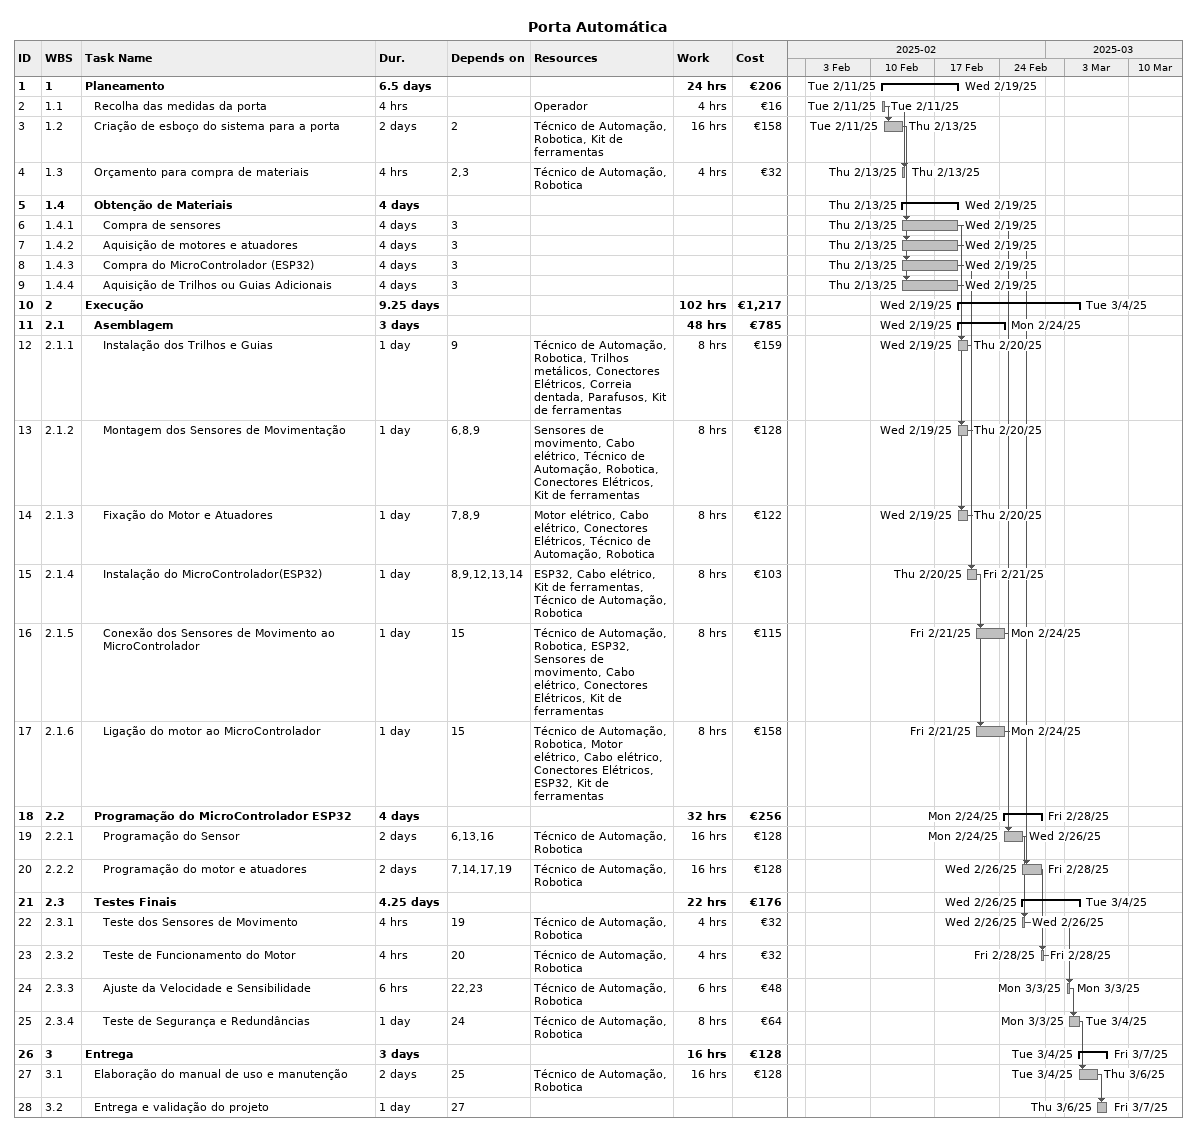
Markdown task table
Porta Automática

| ID | WBS | Task | Duration | Start | Finish | Predecessors | Resources | Work (h) | Cost (€) |
|---|---|---|---|---|---|---|---|---|---|
| 1 | 1 | **Planeamento** | 6.5d | 2025-02-11 | 2025-02-19 |  |  | 24 | 206 |
| 2 | 1.1 | Recolha das medidas da porta | 4h | 2025-02-11 | 2025-02-11 |  | Operador | 4 | 16 |
| 3 | 1.2 | Criação de esboço do sistema para a porta | 2d | 2025-02-11 | 2025-02-13 | 2 | Técnico de Automação, Robotica, Kit de ferramentas | 16 | 158 |
| 4 | 1.3 | Orçamento para compra de materiais | 4h | 2025-02-13 | 2025-02-13 | 2, 3 | Técnico de Automação, Robotica | 4 | 32 |
| 5 | 1.4 | **Obtenção de Materiais** | 4d | 2025-02-13 | 2025-02-19 |  |  |  |  |
| 6 | 1.4.1 | Compra de sensores | 4d | 2025-02-13 | 2025-02-19 | 3 |  |  |  |
| 7 | 1.4.2 | Aquisição de motores e atuadores | 4d | 2025-02-13 | 2025-02-19 | 3 |  |  |  |
| 8 | 1.4.3 | Compra do MicroControlador (ESP32) | 4d | 2025-02-13 | 2025-02-19 | 3 |  |  |  |
| 9 | 1.4.4 | Aquisição de Trilhos ou Guias Adicionais | 4d | 2025-02-13 | 2025-02-19 | 3 |  |  |  |
| 10 | 2 | **Execução** | 9.25d | 2025-02-19 | 2025-03-04 |  |  | 102 | 1217 |
| 11 | 2.1 | **Asemblagem** | 3d | 2025-02-19 | 2025-02-24 |  |  | 48 | 785 |
| 12 | 2.1.1 | Instalação dos Trilhos e Guias | 1d | 2025-02-19 | 2025-02-20 | 9 | Técnico de Automação, Robotica, Trilhos metálicos, Conectores Elétricos, Correia dentada, Parafusos, Kit de ferramentas | 8 | 159 |
| 13 | 2.1.2 | Montagem dos Sensores de Movimentação | 1d | 2025-02-19 | 2025-02-20 | 6, 8, 9 | Sensores de movimento, Cabo elétrico, Técnico de Automação, Robotica, Conectores Elétricos, Kit de ferramentas | 8 | 128 |
| 14 | 2.1.3 | Fixação do Motor e Atuadores | 1d | 2025-02-19 | 2025-02-20 | 7, 8, 9 | Motor elétrico, Cabo elétrico, Conectores Elétricos, Técnico de Automação, Robotica | 8 | 122 |
| 15 | 2.1.4 | Instalação do MicroControlador(ESP32) | 1d | 2025-02-20 | 2025-02-21 | 8, 9, 12, 13, 14 | ESP32, Cabo elétrico, Kit de ferramentas, Técnico de Automação, Robotica | 8 | 103 |
| 16 | 2.1.5 | Conexão dos Sensores de Movimento ao MicroControlador | 1d | 2025-02-21 | 2025-02-24 | 15 | Técnico de Automação, Robotica, ESP32, Sensores de movimento, Cabo elétrico, Conectores Elétricos, Kit de ferramentas | 8 | 115 |
| 17 | 2.1.6 | Ligação do motor ao MicroControlador | 1d | 2025-02-21 | 2025-02-24 | 15 | Técnico de Automação, Robotica, Motor elétrico, Cabo elétrico, Conectores Elétricos, ESP32, Kit de ferramentas | 8 | 158 |
| 18 | 2.2 | **Programação do MicroControlador ESP32** | 4d | 2025-02-24 | 2025-02-28 |  |  | 32 | 256 |
| 19 | 2.2.1 | Programação do Sensor | 2d | 2025-02-24 | 2025-02-26 | 6, 13, 16 | Técnico de Automação, Robotica | 16 | 128 |
| 20 | 2.2.2 | Programação do motor e atuadores | 2d | 2025-02-26 | 2025-02-28 | 7, 14, 17, 19 | Técnico de Automação, Robotica | 16 | 128 |
| 21 | 2.3 | **Testes Finais** | 4.25d | 2025-02-26 | 2025-03-04 |  |  | 22 | 176 |
| 22 | 2.3.1 | Teste dos Sensores de Movimento | 4h | 2025-02-26 | 2025-02-26 | 19 | Técnico de Automação, Robotica | 4 | 32 |
| 23 | 2.3.2 | Teste de Funcionamento do Motor | 4h | 2025-02-28 | 2025-02-28 | 20 | Técnico de Automação, Robotica | 4 | 32 |
| 24 | 2.3.3 | Ajuste da Velocidade e Sensibilidade | 6h | 2025-03-03 | 2025-03-03 | 22, 23 | Técnico de Automação, Robotica | 6 | 48 |
| 25 | 2.3.4 | Teste de Segurança e Redundâncias | 1d | 2025-03-03 | 2025-03-04 | 24 | Técnico de Automação, Robotica | 8 | 64 |
| 26 | 3 | **Entrega** | 3d | 2025-03-04 | 2025-03-07 |  |  | 16 | 128 |
| 27 | 3.1 | Elaboração do manual de uso e manutenção | 2d | 2025-03-04 | 2025-03-06 | 25 | Técnico de Automação, Robotica | 16 | 128 |
| 28 | 3.2 | Entrega e validação do projeto | 1d | 2025-03-06 | 2025-03-07 | 27 |  |  |  |
